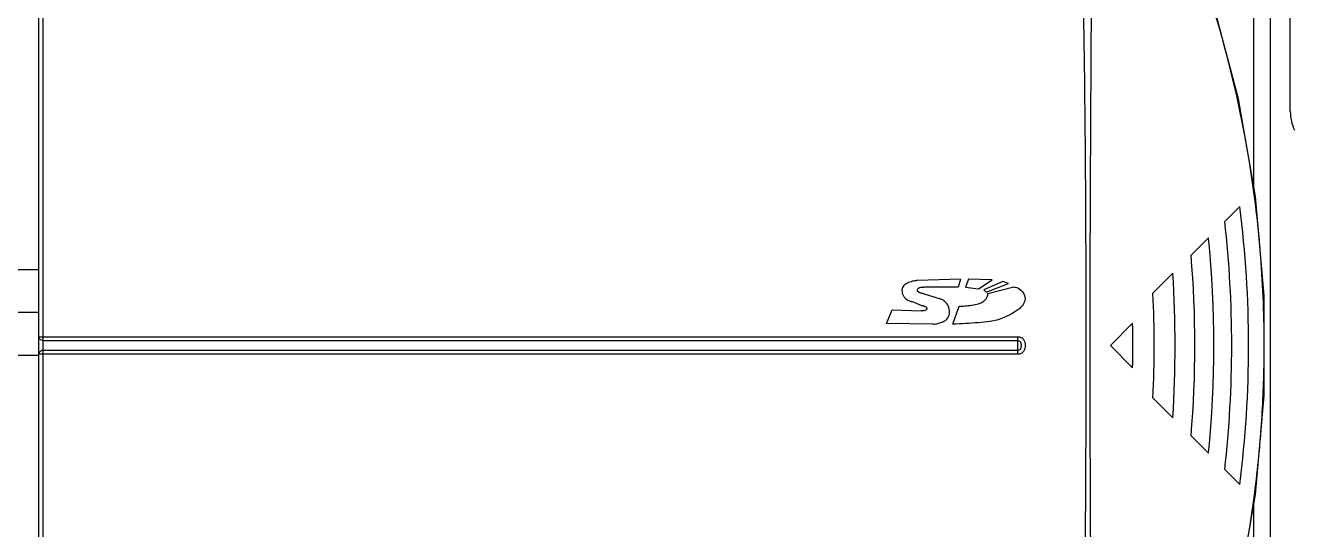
# Model space of a CAD drawing. Header units: inches. Extents: x -38 to 199, y -310 to 64.
# Drawn here: x 20.104 to 22.394, y 55.693 to 56.603 of the extents above; entities that cross this region are included whole.
import ezdxf

# ---------------------------------------------------------------- set-up
doc = ezdxf.new("R2010")
doc.units = ezdxf.units.IN
doc.header["$MEASUREMENT"] = 0
doc.layers.add('PLC', color=7, linetype='Continuous')

# ---------------------------------------------------------------- blocks, each defined once
blk = doc.blocks.new('DI32')
at = {"layer": 'PLC', "color": 7, "linetype": 'Continuous'}
blk.add_line((0.1575, -1.2362), (0.1575, -0.3307), dxfattribs=at)
blk.add_arc((0.2362, -1.2362), 0.0787, 180, 205.8297, dxfattribs=at)

msp = doc.modelspace()

# ---------------------------------------------------------------- linework, layer by layer
at = {"color": 0}
msp.add_line((22.34923, 57.54018), (22.34923, 53.29765), dxfattribs=at)
at = {"color": 8}
msp.add_line((19.76873, 56.16276), (20.12876, 56.16276), dxfattribs=at)
for p, q in [((20.12876, 56.08506), (19.76873, 56.08506)), ((20.12876, 56.00737), (19.76873, 56.00737))]:
    msp.add_line(p, q)
at = {"layer": 'PLC', "linetype": 'Continuous'}
for p, q in [((20.12876, 53.13545), (20.12876, 57.70238)), ((22.32022, 56.30933), (22.32022, 57.51635)), ((20.13664, 55.40005), (20.13664, 56.65117)), ((22.29212, 56.47039), (22.24791, 56.6378)), ((22.32284, 56.29433), (22.29212, 56.47039)), ((22.33836, 56.11538), (22.32284, 56.29433)), ((22.26759, 56.24944), (22.29461, 56.27647)), ((22.20678, 56.18864), (22.23824, 56.2201)), ((22.13795, 56.11981), (22.17402, 56.15588)), ((21.79111, 56.14526), (21.71361, 56.14276)), ((21.78695, 56.13081), (21.72473, 56.13081)), ((21.79111, 56.14526), (21.78695, 56.13081)), ((21.80528, 56.14525), (21.8, 56.13081)), ((21.8, 56.13081), (21.82361, 56.12803)), ((21.84834, 56.14387), (21.80528, 56.14525)), ((21.82361, 56.12803), (21.84834, 56.14387)), ((21.8675, 56.14081), (21.83306, 56.12581)), ((21.83723, 56.12192), (21.87723, 56.13748)), ((21.84028, 56.11914), (21.88445, 56.13109)), ((21.87723, 56.13748), (21.8675, 56.14081)), ((21.72361, 56.11914), (21.75445, 56.1097)), ((21.83306, 56.12581), (21.83723, 56.12192)), ((22.33834, 55.93546), (22.33836, 56.11538)), ((21.6575, 56.06498), (21.6675, 56.0897)), ((21.6675, 56.0897), (21.71973, 56.08803)), ((21.72, 56.09803), (21.70306, 56.1047)), ((21.77723, 56.06414), (21.78834, 56.09637)), ((21.74139, 56.06414), (21.6575, 56.06498)), ((22.06125, 56.02561), (22.10136, 56.06571)), ((20.12876, 56.04148), (21.89451, 56.04148)), ((21.89451, 56.00974), (21.89451, 56.04148)), ((20.13664, 56.03442), (21.89451, 56.03442)), ((21.89451, 56.01679), (20.13664, 56.01679)), ((22.10136, 55.9855), (22.06125, 56.02561)), ((21.89451, 56.00974), (20.12876, 56.00974)), ((22.17402, 55.89534), (22.13795, 55.93141)), ((22.32279, 55.75651), (22.33834, 55.93546)), ((22.23824, 55.83112), (22.20678, 55.86258)), ((22.29461, 55.77475), (22.26759, 55.80177)), ((22.29204, 55.58046), (22.32279, 55.75651)), ((22.32022, 53.32148), (22.32022, 55.74181))]:
    msp.add_line(p, q, dxfattribs=at)
for centre, radius, start, end in [((20.29711, 56.03089), 2.04109, 10.45798, 17.28142), ((20.27443, 56.02645), 2.0642, 9.3247, 10.46492), ((20.26715, 56.0253), 2.07157, 5.56916, 9.32342), ((20.31911, 56.02561), 1.99137, 352.76297, 7.23703), ((20.27377, 56.02561), 2.00634, 353.59449, 6.40551), ((20.26581, 56.02515), 2.07291, 4.44678, 5.56966), ((20.28067, 56.02561), 1.96721, 354.32608, 5.67392), ((20.27377, 56.02561), 1.93987, 355.17903, 4.82097), ((20.27095, 56.0255), 2.06776, 359.86679, 4.44818), ((19.98809, 56.02561), 2.1898, 356.58955, 3.41045), ((20.27377, 56.02561), 1.86656, 357.10723, 2.89277), ((18.91374, 56.02561), 3.18787, 359.27922, 0.72078), ((20.27668, 56.0256), 2.06203, 358.95545, 359.86353), ((20.26986, 56.02579), 2.06885, 355.63715, 358.95361), ((20.26591, 56.02606), 2.07281, 354.46256, 355.63821), ((20.26704, 56.02593), 2.07168, 350.76409, 354.46302)]:
    msp.add_arc(centre, radius, start, end, dxfattribs=at)
for points, knots in [([(22.01282, 55.40792), (22.01481, 55.51085), (22.01703, 55.71675), (22.01786, 56.02561), (22.01703, 56.33446), (22.01481, 56.54036), (22.01282, 56.64329)], [0, 0, 0, 0, 0.2499996, 0.5, 0.7500004, 1, 1, 1, 1]), ([(22.02711, 55.408), (22.02696, 55.45946), (22.02634, 55.56239), (22.02515, 55.76826), (22.02453, 56.02561), (22.02515, 56.28295), (22.02634, 56.48882), (22.02696, 56.59175), (22.02711, 56.64321)], [0, 0, 0, 0, 0.1249872, 0.249989, 0.5, 0.750011, 0.8750128, 1, 1, 1, 1]), ([(21.71361, 56.14276), (21.71126, 56.14275), (21.70564, 56.14188), (21.69708, 56.1394), (21.68848, 56.13491), (21.68528, 56.12874), (21.68528, 56.12581)], [0, 0, 0, 0, 0.1986037, 0.4763056, 0.7524997, 1, 1, 1, 1]), ([(21.71334, 56.12637), (21.71359, 56.12877), (21.71896, 56.131), (21.7229, 56.13095), (21.72473, 56.13081)], [0, 0, 0, 0, 0.5688776, 1, 1, 1, 1]), ([(21.88445, 56.13109), (21.88707, 56.1313), (21.89551, 56.12996), (21.90266, 56.12393), (21.90528, 56.11887)], [0, 0, 0, 0, 0.3160952, 1, 1, 1, 1]), ([(21.68528, 56.12581), (21.68528, 56.12206), (21.68683, 56.11509), (21.69337, 56.10848), (21.699, 56.1058), (21.70211, 56.10486), (21.70306, 56.1047)], [0, 0, 0, 0, 0.3777232, 0.674742, 0.9034236, 1, 1, 1, 1]), ([(21.72361, 56.11914), (21.72175, 56.11934), (21.71857, 56.12016), (21.71431, 56.12217), (21.71315, 56.12508), (21.71334, 56.12637)], [0, 0, 0, 0, 0.4104395, 0.716583, 1, 1, 1, 1]), ([(21.77111, 56.08498), (21.77111, 56.08913), (21.76972, 56.09668), (21.76312, 56.10517), (21.75754, 56.10877), (21.75445, 56.1097)], [0, 0, 0, 0, 0.3935583, 0.6935582, 1, 1, 1, 1]), ([(21.82834, 56.10275), (21.83284, 56.10501), (21.83861, 56.11009), (21.84044, 56.11718), (21.84028, 56.11914)], [0, 0, 0, 0, 0.7184574, 1, 1, 1, 1]), ([(21.90528, 56.11887), (21.90713, 56.11529), (21.90847, 56.10706), (21.90306, 56.09749), (21.89737, 56.09209), (21.8939, 56.08954), (21.89278, 56.08887)], [0, 0, 0, 0, 0.3398116, 0.6380861, 0.889696, 1, 1, 1, 1]), ([(21.72, 56.09803), (21.72054, 56.09797), (21.72228, 56.09769), (21.72526, 56.09696), (21.72818, 56.0957), (21.72994, 56.09391), (21.73044, 56.09222), (21.72996, 56.09056), (21.72808, 56.08901), (21.72506, 56.08825), (21.72204, 56.08801), (21.72027, 56.088), (21.71973, 56.08803)], [0, 0, 0, 0, 0.0650359, 0.2109473, 0.3693592, 0.4391222, 0.5057973, 0.5698464, 0.6350988, 0.78819, 0.9339904, 1, 1, 1, 1]), ([(21.74139, 56.06414), (21.74295, 56.0642), (21.74702, 56.06469), (21.75396, 56.06614), (21.76192, 56.0693), (21.76928, 56.07533), (21.77111, 56.08176), (21.77111, 56.08498)], [0, 0, 0, 0, 0.1172012, 0.308469, 0.532652, 0.7579064, 1, 1, 1, 1]), ([(21.78834, 56.09637), (21.78993, 56.09643), (21.79529, 56.09675), (21.80511, 56.09755), (21.81691, 56.09922), (21.82501, 56.10109), (21.82834, 56.10275)], [0, 0, 0, 0, 0.117628, 0.3963738, 0.7259425, 1, 1, 1, 1]), ([(21.89278, 56.08887), (21.89159, 56.08796), (21.87708, 56.0783), (21.86024, 56.07138), (21.84445, 56.06914)], [0, 0, 0, 0, 0.085489, 1, 1, 1, 1]), ([(21.84445, 56.06914), (21.82989, 56.06709), (21.80744, 56.06546), (21.785, 56.06436), (21.77723, 56.06414)], [0, 0, 0, 0, 0.6541001, 1, 1, 1, 1]), ([(20.13664, 56.03442), (20.13562, 56.03442), (20.13358, 56.03478), (20.13097, 56.03632), (20.12919, 56.03866), (20.12876, 56.04056), (20.12876, 56.04148)], [0, 0, 0, 0, 0.2625161, 0.5178825, 0.7628078, 1, 1, 1, 1]), ([(21.89451, 56.04148), (21.89642, 56.04148), (21.9003, 56.04056), (21.90484, 56.03674), (21.90733, 56.03139), (21.90791, 56.02561), (21.90734, 56.01983), (21.90484, 56.01448), (21.9003, 56.01066), (21.89642, 56.00974), (21.89451, 56.00974)], [0, 0, 0, 0, 0.1247135, 0.2494837, 0.3744978, 0.49991, 0.6253224, 0.7503717, 0.8752552, 1, 1, 1, 1]), ([(20.13664, 56.01679), (20.13562, 56.01679), (20.13358, 56.01644), (20.13097, 56.0149), (20.12919, 56.01255), (20.12876, 56.01066), (20.12876, 56.00974)], [0, 0, 0, 0, 0.2625161, 0.5178825, 0.7628078, 1, 1, 1, 1]), ([(21.89451, 56.03442), (21.89549, 56.03442), (21.89748, 56.03382), (21.89943, 56.03145), (21.9001, 56.02855), (21.9002, 56.02561), (21.9001, 56.02267), (21.89943, 56.01977), (21.89748, 56.0174), (21.89549, 56.01679), (21.89451, 56.01679)], [0, 0, 0, 0, 0.1249994, 0.2495642, 0.3738704, 0.4999089, 0.6259504, 0.7502704, 0.8749508, 1, 1, 1, 1])]:
    msp.add_open_spline(points, degree=3, knots=knots, dxfattribs=at)

# ---------------------------------------------------------------- block references
msp.add_blockref('DI32', (22.22818, 57.68428))

doc.saveas('drawing.dxf')
